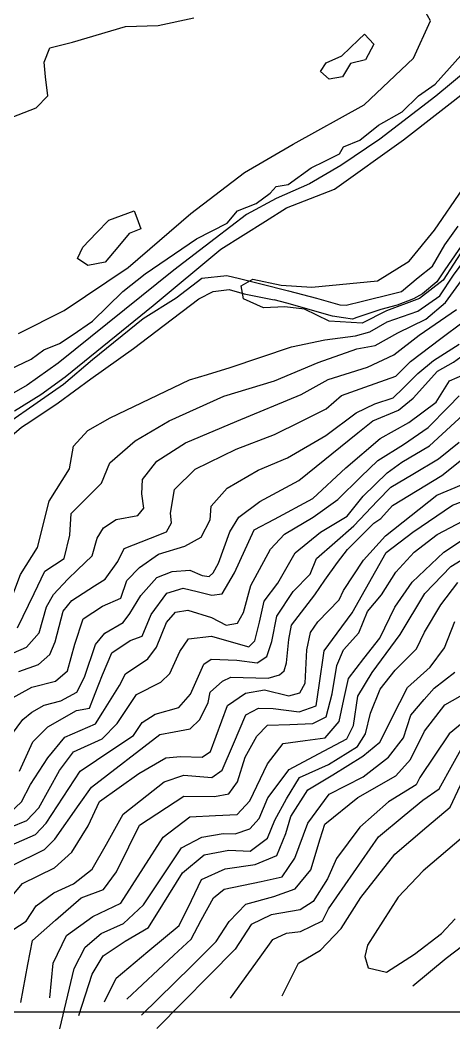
# Model space of a CAD drawing. Header units: inches. Extents: x -0.4 to 16.9, y -0.4 to 9.4.
# Drawn here: x 10.12 to 12.76, y -0.1 to 6.05 of the extents above; entities that cross this region are included whole.
import ezdxf

# ---------------------------------------------------------------- set-up
doc = ezdxf.new("R2010")
doc.units = ezdxf.units.IN
doc.header["$MEASUREMENT"] = 0
for name, color, linetype in [('road', 2, 'Continuous'), ('topo_major', 1, 'Continuous'), ('topo_minor', 250, 'Continuous'), ('water', 5, 'Continuous')]:
    doc.layers.add(name, color=color, linetype=linetype)
picture_1 = doc.add_image_def('image1.jpg', size_in_pixel=(1600, 900))
picture_2 = doc.add_image_def('image2.jpg', size_in_pixel=(1600, 900))

msp = doc.modelspace()

# ---------------------------------------------------------------- linework, layer by layer
at = {"layer": 'road'}
for p, q in [((12.8455, 5.7456), (12.6547, 5.5883)), ((12.4584, 5.3207), (12.8808, 5.6503)), ((12.6547, 5.5883), (12.3128, 5.3259)), ((12.0371, 5.0203), (12.4584, 5.3207)), ((12.3128, 5.3259), (12.0755, 5.1656)), ((12.0755, 5.1656), (11.8847, 5.0523)), ((11.8847, 5.0523), (11.6801, 4.9629)), ((11.7428, 4.9059), (12.0371, 5.0203)), ((11.6801, 4.9629), (11.5003, 4.8653)), ((11.5003, 4.8653), (11.3088, 4.719)), ((11.6145, 4.825), (11.7428, 4.9059)), ((11.3424, 4.6535), (11.6145, 4.825)), ((11.3088, 4.719), (11.0568, 4.5265)), ((10.9295, 4.3104), (11.3424, 4.6535)), ((11.0568, 4.5265), (10.3489, 3.9579)), ((10.3936, 3.8747), (10.9295, 4.3104)), ((10.3489, 3.9579), (10.1602, 3.8244)), ((10.1602, 3.8244), (9.9752, 3.7198)), ((10.2434, 3.7668), (10.3936, 3.8747)), ((10.084, 3.6677), (10.2434, 3.7668))]:
    msp.add_line(p, q, dxfattribs=at)
at = {"layer": 'topo_major'}
for points in [[(10.0108, 3.9001), (10.1854, 3.9841), (10.2631, 4.0404), (10.359, 4.0784), (10.4351, 4.1301), (10.5602, 4.2152), (10.7438, 4.3956), (10.8804, 4.5035), (11.1935, 4.7173), (11.3818, 4.8137), (11.4446, 4.8872), (11.5579, 4.9331), (11.643, 4.9958), (11.6808, 5.0366), (11.7533, 5.0492), (11.8946, 5.1506), (11.9784, 5.1915), (12.0679, 5.2352), (12.0904, 5.2793), (12.1908, 5.3198), (12.3054, 5.4097), (12.4493, 5.4916), (12.5498, 5.589), (12.6502, 5.6608), (12.8598, 5.8951)], [(10.0453, 2.4703), (10.1209, 2.6702), (10.2235, 2.8347), (10.2943, 3.1179), (10.4185, 3.3148), (10.4443, 3.4518), (10.5305, 3.5475), (10.6663, 3.6254), (11.1507, 3.8578), (11.2612, 3.8907), (11.3994, 3.9318), (11.775, 4.0589), (11.9774, 4.102), (12.1646, 4.1249), (12.2526, 4.1507), (12.3571, 4.2117), (12.5457, 4.2754), (12.6787, 4.369), (12.7628, 4.4964), (12.9235, 4.7126)], [(10.0366, 1.6536), (10.1333, 1.7859), (10.1888, 1.8309), (10.2635, 1.8719), (10.3662, 1.899), (10.463, 1.9522), (10.5116, 2.0439), (10.5778, 2.242), (10.6351, 2.3124), (10.7467, 2.3762), (10.7881, 2.4316), (10.8554, 2.5407), (10.9526, 2.6519), (11.0457, 2.6882), (11.1529, 2.6971), (11.2292, 2.6628), (11.2719, 2.6575), (11.2967, 2.6805), (11.3275, 2.7385), (11.3979, 2.9301), (11.4523, 3.0197), (11.5805, 3.1155), (11.8186, 3.2428), (12.1796, 3.5343), (12.2702, 3.6075), (12.4279, 3.6728), (12.5163, 3.7459), (12.6643, 3.9092), (12.7622, 3.9642), (12.8743, 4.047)], [(10.0656, 0.8928), (10.2673, 0.9926), (10.3295, 1.0557), (10.4786, 1.2666), (10.5537, 1.3728), (10.97, 1.6938), (11.0586, 1.7102), (11.156, 1.7283), (11.2142, 1.7845), (11.2659, 1.8898), (11.2772, 1.9529), (11.3527, 2.019), (11.4034, 2.044), (11.6325, 2.0375), (11.7001, 2.0579), (11.7294, 2.082), (11.743, 2.1308), (11.7574, 2.273), (11.775, 2.3597), (11.9159, 2.5464), (11.9783, 2.6349), (12.0543, 2.7424), (12.1164, 2.8216), (12.2771, 2.9838), (12.3191, 3.0106), (12.3907, 3.0915), (12.6924, 3.2744), (12.8618, 3.4108)], [(10.3598, -0.1017), (10.4484, 0.2665), (10.5157, 0.3957), (10.6132, 0.4789), (10.7496, 0.5409), (10.8707, 0.6547), (11.1028, 1.0024), (11.2277, 1.0683), (11.3561, 1.0897), (11.4311, 1.0879), (11.5197, 1.1188), (11.5775, 1.1814), (11.6302, 1.3068), (11.7598, 1.4796), (11.9393, 1.5755), (12.1115, 1.6676), (12.1522, 1.7492), (12.1792, 1.9279), (12.2661, 2.0714), (12.4375, 2.3027), (12.5872, 2.554), (12.7473, 2.7175), (13.0517, 2.9051)], [(12.9542, 1.8773), (12.7354, 1.6974), (12.5571, 1.4311), (12.5342, 1.3876), (12.3661, 1.2828), (12.1914, 1.1275), (12.0479, 0.9372), (11.9944, 0.8142), (11.9066, 0.6756), (11.8278, 0.6239), (11.6498, 0.5942), (11.5274, 0.5338), (11.4302, 0.3837), (10.9516, -0.1006)]]:
    msp.add_lwpolyline(points, dxfattribs=at)
at = {"layer": 'topo_minor'}
for p, q in [((12.6231, 6.0475), (12.5486, 6.1801)), ((10.9601, 6.0193), (11.1789, 6.0662)), ((12.5183, 5.8194), (12.6231, 6.0475)), ((10.4378, 5.917), (10.7615, 6.0131)), ((10.7615, 6.0131), (10.9601, 6.0193)), ((10.2984, 5.8822), (10.4378, 5.917)), ((12.0802, 5.8344), (12.1833, 5.9317)), ((12.1833, 5.9317), (12.2189, 5.9653)), ((12.2189, 5.9653), (12.2755, 5.9054)), ((10.264, 5.7951), (10.2984, 5.8822)), ((12.2755, 5.9054), (12.2262, 5.8087)), ((10.2736, 5.7057), (10.264, 5.7951)), ((11.9514, 5.7372), (11.9857, 5.7915)), ((11.9857, 5.7915), (12.0802, 5.8344)), ((12.1346, 5.7858), (12.0859, 5.7057)), ((12.2262, 5.8087), (12.1346, 5.7858)), ((12.2178, 5.5354), (12.5183, 5.8194)), ((12.0029, 5.6914), (11.9514, 5.7372)), ((10.286, 5.5889), (10.2736, 5.7057)), ((12.0859, 5.7057), (12.0029, 5.6914)), ((10.2163, 5.5168), (10.286, 5.5889)), ((10.0322, 5.4447), (10.2163, 5.5168)), ((11.7833, 5.2955), (12.2178, 5.5354)), ((11.4881, 5.1213), (11.7833, 5.2955)), ((11.1603, 4.8714), (11.4881, 5.1213)), ((12.646, 4.7694), (12.8188, 5.023)), ((10.6587, 4.8306), (10.814, 4.8882)), ((10.7781, 4.5427), (11.1603, 4.8714)), ((10.814, 4.8882), (10.8299, 4.8453)), ((10.5845, 4.754), (10.6587, 4.8306)), ((10.8299, 4.8453), (10.855, 4.7777)), ((10.5005, 4.6673), (10.5845, 4.754)), ((10.7827, 4.7508), (10.7132, 4.6673)), ((10.855, 4.7777), (10.7827, 4.7508)), ((12.4915, 4.5802), (12.646, 4.7694)), ((10.467, 4.5974), (10.5005, 4.6673)), ((10.7132, 4.6673), (10.6372, 4.5759)), ((12.8265, 4.6599), (12.6988, 4.4661)), ((10.5313, 4.5555), (10.467, 4.5974)), ((10.6372, 4.5759), (10.5313, 4.5555)), ((12.2988, 4.4606), (12.4915, 4.5802)), ((10.3866, 4.281), (10.7781, 4.5427)), ((11.4674, 4.4313), (11.538, 4.4707)), ((11.4818, 4.3517), (11.4674, 4.4313)), ((11.538, 4.4707), (11.7103, 4.4345)), ((11.7103, 4.4345), (11.8971, 4.423)), ((11.8971, 4.423), (12.2988, 4.4606)), ((12.6988, 4.4661), (12.5562, 4.3536)), ((12.713, 4.3284), (12.8112, 4.4641)), ((11.6039, 4.2968), (11.4818, 4.3517)), ((12.5562, 4.3536), (12.3535, 4.2778)), ((12.5947, 4.2265), (12.713, 4.3284)), ((10.107, 4.1402), (10.3866, 4.281)), ((11.7334, 4.303), (11.6039, 4.2968)), ((11.8535, 4.2875), (11.7334, 4.303)), ((12.0036, 4.2151), (11.8535, 4.2875)), ((12.3535, 4.2778), (12.2063, 4.2023)), ((12.5537, 4.129), (12.7815, 4.2856)), ((12.2063, 4.2023), (12.0036, 4.2151)), ((12.4223, 4.1438), (12.5947, 4.2265)), ((12.6862, 4.1093), (12.821, 4.2109)), ((12.2856, 4.0657), (12.4223, 4.1438)), ((12.3983, 4.0104), (12.5537, 4.129)), ((12.1729, 4.0462), (12.2856, 4.0657)), ((12.5012, 3.9698), (12.6862, 4.1093)), ((12.6409, 3.9741), (12.798, 4.0751)), ((11.9364, 3.9619), (12.1729, 4.0462)), ((12.2377, 3.9336), (12.3983, 4.0104)), ((11.6704, 3.8519), (11.9364, 3.9619)), ((12.4118, 3.8803), (12.5012, 3.9698)), ((12.5453, 3.8955), (12.6409, 3.9741)), ((11.9985, 3.8586), (12.2377, 3.9336)), ((12.2211, 3.8125), (12.4118, 3.8803)), ((12.4551, 3.8069), (12.5453, 3.8955)), ((12.7388, 3.8511), (12.8783, 3.9125)), ((11.3619, 3.758), (11.6704, 3.8519)), ((11.8328, 3.7687), (11.9985, 3.8586)), ((12.656, 3.7211), (12.7388, 3.8511)), ((11.027, 3.6075), (11.3619, 3.758)), ((11.4402, 3.6043), (11.8328, 3.7687)), ((11.9848, 3.6797), (12.0787, 3.7619)), ((12.0787, 3.7619), (12.2211, 3.8125)), ((12.3949, 3.7477), (12.4551, 3.8069)), ((12.7316, 3.6919), (12.7976, 3.7589)), ((12.1682, 3.6556), (12.2822, 3.7098)), ((12.2822, 3.7098), (12.3949, 3.7477)), ((12.4897, 3.5964), (12.656, 3.7211)), ((12.6082, 3.5663), (12.7316, 3.6919)), ((11.8308, 3.6034), (11.9848, 3.6797)), ((11.9839, 3.5179), (12.1682, 3.6556)), ((12.6168, 3.4547), (12.8489, 3.6679)), ((10.8198, 3.485), (11.027, 3.6075)), ((11.128, 3.4736), (11.4402, 3.6043)), ((11.6697, 3.5229), (11.8308, 3.6034)), ((12.3156, 3.499), (12.4897, 3.5964)), ((11.4361, 3.435), (11.6697, 3.5229)), ((11.7503, 3.3809), (11.9839, 3.5179)), ((12.4577, 3.4633), (12.6082, 3.5663)), ((10.6652, 3.3509), (10.8198, 3.485)), ((10.953, 3.3617), (11.128, 3.4736)), ((12.105, 3.3197), (12.3156, 3.499)), ((12.3014, 3.3642), (12.4577, 3.4633)), ((12.4481, 3.3543), (12.6168, 3.4547)), ((12.6721, 3.3743), (12.7976, 3.4773)), ((11.1859, 3.3116), (11.4361, 3.435)), ((10.6141, 3.227), (10.6652, 3.3509)), ((10.8649, 3.2488), (10.953, 3.3617)), ((11.5712, 3.3069), (11.7503, 3.3809)), ((12.198, 3.2647), (12.3014, 3.3642)), ((12.3584, 3.2901), (12.4481, 3.3543)), ((12.5141, 3.2812), (12.6721, 3.3743)), ((11.0591, 3.1883), (11.1859, 3.3116)), ((11.3819, 3.1972), (11.5712, 3.3069)), ((11.9052, 3.1339), (12.105, 3.3197)), ((12.056, 3.1267), (12.198, 3.2647)), ((12.2117, 3.148), (12.3584, 3.2901)), ((12.3801, 3.2031), (12.5141, 3.2812)), ((10.5105, 3.1235), (10.6141, 3.227)), ((10.8606, 3.1608), (10.8649, 3.2488)), ((12.2991, 3.1182), (12.3801, 3.2031)), ((12.6609, 3.1545), (12.8107, 3.2162)), ((10.8728, 3.075), (10.8606, 3.1608)), ((11.0363, 3.0432), (11.0591, 3.1883)), ((11.2833, 3.0863), (11.3819, 3.1972)), ((12.1136, 3.0265), (12.2117, 3.148)), ((12.347, 2.9052), (12.6609, 3.1545)), ((12.7576, 3.0921), (12.9011, 3.1478)), ((10.4288, 3.0419), (10.5105, 3.1235)), ((11.2771, 3.0027), (11.2833, 3.0863)), ((11.6702, 3.0081), (11.9052, 3.1339)), ((11.9058, 3.0194), (12.056, 3.1267)), ((12.1553, 2.9659), (12.2991, 3.1182)), ((12.5154, 2.9277), (12.7576, 3.0921)), ((10.4204, 2.9095), (10.4288, 3.0419)), ((10.7046, 3.0057), (10.837, 3.0306)), ((10.837, 3.0306), (10.8728, 3.075)), ((11.0425, 2.9847), (11.0363, 3.0432)), ((11.7305, 2.9152), (11.9058, 3.0194)), ((11.9515, 2.9285), (12.1136, 3.0265)), ((10.5884, 2.891), (10.6265, 2.9536)), ((10.6265, 2.9536), (10.7046, 3.0057)), ((11.0117, 2.9297), (11.0425, 2.9847)), ((11.2217, 2.8982), (11.2771, 3.0027)), ((11.5468, 2.9421), (11.6702, 3.0081)), ((12.0389, 2.8646), (12.1553, 2.9659)), ((10.3856, 2.7675), (10.4204, 2.9095)), ((10.913, 2.8913), (11.0117, 2.9297)), ((11.1233, 2.8429), (11.2217, 2.8982)), ((11.4255, 2.6791), (11.5468, 2.9421)), ((11.6468, 2.8246), (11.7305, 2.9152)), ((11.7958, 2.8027), (11.9515, 2.9285)), ((12.2138, 2.757), (12.347, 2.9052)), ((12.3524, 2.8031), (12.5154, 2.9277)), ((10.5581, 2.7838), (10.5884, 2.891)), ((10.7528, 2.8291), (10.913, 2.8913)), ((10.9619, 2.7937), (11.1233, 2.8429)), ((11.9267, 2.7669), (12.0389, 2.8646)), ((10.4683, 2.6985), (10.5581, 2.7838)), ((10.7149, 2.7492), (10.7528, 2.8291)), ((10.8467, 2.7125), (10.9619, 2.7937)), ((11.5249, 2.6033), (11.6468, 2.8246)), ((11.6909, 2.6168), (11.7958, 2.8027)), ((12.2259, 2.5793), (12.3524, 2.8031)), ((10.2691, 2.6893), (10.3856, 2.7675)), ((10.637, 2.6417), (10.7149, 2.7492)), ((10.77, 2.6328), (10.8467, 2.7125)), ((11.8887, 2.672), (11.9267, 2.7669)), ((12.091, 2.573), (12.2138, 2.757)), ((10.2028, 2.553), (10.2691, 2.6893)), ((10.4087, 2.642), (10.4683, 2.6985)), ((11.3508, 2.5518), (11.4255, 2.6791)), ((11.7849, 2.5657), (11.8887, 2.672)), ((10.3208, 2.5473), (10.4087, 2.642)), ((10.4324, 2.5112), (10.5725, 2.6011)), ((10.5725, 2.6011), (10.637, 2.6417)), ((10.7317, 2.5255), (10.77, 2.6328)), ((11.0135, 2.5567), (11.1121, 2.5855)), ((11.1121, 2.5855), (11.1985, 2.565)), ((11.4806, 2.4374), (11.5249, 2.6033)), ((11.6079, 2.5064), (11.6909, 2.6168)), ((10.1012, 2.3442), (10.2028, 2.553)), ((10.2794, 2.4732), (10.3208, 2.5473)), ((10.6212, 2.4764), (10.7317, 2.5255)), ((10.9171, 2.4254), (11.0135, 2.5567)), ((11.1985, 2.565), (11.2886, 2.5436)), ((11.2886, 2.5436), (11.3508, 2.5518)), ((11.6842, 2.4147), (11.7849, 2.5657)), ((12.0655, 2.5148), (12.091, 2.573)), ((12.1442, 2.4349), (12.2259, 2.5793)), ((10.2346, 2.3147), (10.2794, 2.4732)), ((10.3803, 2.4458), (10.4324, 2.5112)), ((10.5031, 2.3998), (10.6212, 2.4764)), ((11.5778, 2.3787), (11.6079, 2.5064)), ((11.9356, 2.381), (12.0655, 2.5148)), ((10.3309, 2.2595), (10.3803, 2.4458)), ((10.4525, 2.2441), (10.5031, 2.3998)), ((10.863, 2.2925), (10.9171, 2.4254)), ((11.0108, 2.3771), (11.0668, 2.4401)), ((11.0668, 2.4401), (11.1407, 2.4522)), ((11.1407, 2.4522), (11.2867, 2.4079)), ((11.2867, 2.4079), (11.3745, 2.3601)), ((11.4441, 2.3723), (11.4806, 2.4374)), ((11.6534, 2.2601), (11.6842, 2.4147)), ((12.0524, 2.3111), (12.1442, 2.4349)), ((10.9502, 2.2256), (11.0108, 2.3771)), ((11.3745, 2.3601), (11.4441, 2.3723)), ((11.5512, 2.2657), (11.5778, 2.3787)), ((11.8894, 2.3156), (11.9356, 2.381)), ((10.1569, 2.2263), (10.2346, 2.3147)), ((10.7885, 2.2677), (10.863, 2.2925)), ((11.0927, 2.2002), (11.145, 2.2774)), ((11.145, 2.2774), (11.2863, 2.2936)), ((11.2863, 2.2936), (11.4487, 2.2471)), ((11.8674, 2.2092), (11.8894, 2.3156)), ((11.9728, 2.2038), (12.0524, 2.3111)), ((10.0311, 2.1717), (10.1569, 2.2263)), ((10.299, 2.1817), (10.3309, 2.2595)), ((10.4065, 2.082), (10.4525, 2.2441)), ((10.6775, 2.1918), (10.7885, 2.2677)), ((10.8965, 2.1555), (10.9502, 2.2256)), ((11.4487, 2.2471), (11.5126, 2.2287)), ((11.5126, 2.2287), (11.5512, 2.2657)), ((11.6244, 2.1702), (11.6534, 2.2601)), ((10.2289, 2.1199), (10.299, 2.1817)), ((10.621, 2.0582), (10.6775, 2.1918)), ((10.7613, 2.0629), (10.8965, 2.1555)), ((11.0321, 2.0658), (11.0927, 2.2002)), ((11.2393, 2.1222), (11.2844, 2.154)), ((11.2844, 2.154), (11.4406, 2.1477)), ((11.5641, 2.1318), (11.6244, 2.1702)), ((11.857, 2.0062), (11.8674, 2.2092)), ((11.942, 1.9918), (11.9728, 2.2038)), ((10.1089, 2.0785), (10.2289, 2.1199)), ((11.1566, 1.9396), (11.2393, 2.1222)), ((11.4406, 2.1477), (11.5641, 2.1318)), ((10.3346, 2.0193), (10.4065, 2.082)), ((10.576, 1.9441), (10.621, 2.0582)), ((10.7249, 1.9917), (10.7613, 2.0629)), ((10.9771, 2.0126), (11.0321, 2.0658)), ((10.0337, 1.8967), (10.1892, 1.9825)), ((10.1892, 1.9825), (10.3346, 2.0193)), ((10.6227, 1.829), (10.7249, 1.9917)), ((10.8277, 1.9386), (10.9771, 2.0126)), ((11.8245, 1.947), (11.857, 2.0062)), ((11.924, 1.8678), (11.942, 1.9918)), ((10.5405, 1.8539), (10.576, 1.9441)), ((10.71, 1.7603), (10.8277, 1.9386)), ((11.0857, 1.8589), (11.1566, 1.9396)), ((11.3843, 1.8701), (11.4933, 1.9458)), ((11.4933, 1.9458), (11.6084, 1.9654)), ((11.6084, 1.9654), (11.7585, 1.929)), ((11.7585, 1.929), (11.8245, 1.947)), ((10.4608, 1.841), (10.5405, 1.8539)), ((10.9414, 1.8179), (11.0857, 1.8589)), ((11.2794, 1.589), (11.3843, 1.8701)), ((11.4954, 1.8127), (11.5731, 1.8542)), ((11.5731, 1.8542), (11.6621, 1.853)), ((11.6621, 1.853), (11.8214, 1.832)), ((11.8214, 1.832), (11.924, 1.8678)), ((10.2864, 1.7411), (10.4608, 1.841)), ((10.5786, 1.7587), (10.6227, 1.829)), ((10.8633, 1.7659), (10.9414, 1.8179)), ((11.4202, 1.6366), (11.4954, 1.8127)), ((10.1946, 1.6495), (10.2864, 1.7411)), ((10.3908, 1.6773), (10.5786, 1.7587)), ((10.6175, 1.6665), (10.71, 1.7603)), ((10.8095, 1.6873), (10.8633, 1.7659)), ((10.2859, 1.5504), (10.3908, 1.6773)), ((10.4431, 1.5879), (10.6175, 1.6665)), ((10.6834, 1.6035), (10.8095, 1.6873)), ((10.1133, 1.4697), (10.1946, 1.6495)), ((10.4836, 1.4709), (10.6834, 1.6035)), ((11.3514, 1.4756), (11.4202, 1.6366)), ((10.1804, 1.3896), (10.2859, 1.5504)), ((10.3573, 1.4746), (10.4431, 1.5879)), ((10.8422, 1.4557), (11.0068, 1.5519)), ((11.0068, 1.5519), (11.097, 1.5588)), ((11.097, 1.5588), (11.2285, 1.556)), ((11.2285, 1.556), (11.2794, 1.589)), ((10.232, 1.2466), (10.3573, 1.4746)), ((10.2775, 1.1532), (10.4836, 1.4709)), ((10.6027, 1.2848), (10.8422, 1.4557)), ((10.9975, 1.4048), (11.1174, 1.4461)), ((11.1174, 1.4461), (11.2885, 1.4304)), ((11.2885, 1.4304), (11.3514, 1.4756)), ((10.1262, 1.2837), (10.1804, 1.3896)), ((10.7476, 1.208), (10.9975, 1.4048)), ((10.0538, 1.2131), (10.1262, 1.2837)), ((10.1594, 1.169), (10.232, 1.2466)), ((10.534, 1.1362), (10.6027, 1.2848)), ((10.6441, 1.0246), (10.7476, 1.208)), ((10.0598, 1.1274), (10.1594, 1.169)), ((10.2117, 1.0844), (10.2775, 1.1532)), ((10.4338, 0.9751), (10.534, 1.1362)), ((9.9759, 0.9803), (10.2117, 1.0844)), ((10.5578, 0.8718), (10.6441, 1.0246)), ((10.3275, 0.88), (10.4338, 0.9751)), ((10.1312, 0.7854), (10.3275, 0.88)), ((10.4429, 0.7818), (10.5578, 0.8718)), ((10.057, 0.6958), (10.1312, 0.7854)), ((10.3238, 0.7272), (10.4429, 0.7818)), ((10.2163, 0.6491), (10.3238, 0.7272)), ((10.1539, 0.5555), (10.2163, 0.6491)), ((10.0738, 0.5028), (10.1539, 0.5555))]:
    msp.add_line(p, q, dxfattribs=at)
for points in [[(10.1217, 0.0581), (10.1653, 0.2906), (10.1929, 0.4373), (10.3336, 0.5604), (10.4905, 0.6976), (10.6265, 0.7472), (10.7054, 0.8551), (10.7811, 1.0084), (10.8462, 1.1403), (11.1163, 1.3184), (11.3037, 1.3163), (11.391, 1.3317), (11.4446, 1.4048), (11.4916, 1.5549), (11.5615, 1.6828), (11.6284, 1.7496), (11.7647, 1.7549), (11.9032, 1.7602), (11.985, 1.802), (12.0226, 1.9419), (12.0502, 2.1152), (12.0923, 2.211), (12.1853, 2.3147), (12.238, 2.4438), (12.3237, 2.5466), (12.4108, 2.6849), (12.5232, 2.8065), (12.6635, 2.9136), (12.8222, 2.9969)], [(10.2989, 0.0881), (10.3191, 0.2979), (10.3999, 0.4674), (10.5614, 0.5844), (10.7331, 0.6651), (10.8703, 0.8798), (10.9906, 1.0681), (11.1536, 1.1912), (11.3094, 1.1993), (11.4425, 1.2062), (11.5199, 1.2883), (11.6279, 1.5146), (11.7233, 1.6382), (11.8571, 1.6564), (11.9796, 1.6731), (12.0655, 1.7728), (12.094, 1.907), (12.1212, 2.0352), (12.2161, 2.1571), (12.3134, 2.2821), (12.4053, 2.4701), (12.5113, 2.6219), (12.7028, 2.8061), (12.9689, 2.9799)], [(10.4758, -0.0208), (10.5573, 0.232), (10.6254, 0.3438), (10.7593, 0.4338), (10.9019, 0.5169), (10.9897, 0.6558), (11.1092, 0.8491), (11.2411, 0.9602), (11.3914, 0.9871), (11.5222, 0.981), (11.6278, 1.062), (11.6719, 1.171), (11.7429, 1.3019), (11.8224, 1.4318), (11.9991, 1.5116), (12.1771, 1.6195), (12.2263, 1.6986), (12.2558, 1.8244), (12.3148, 1.9698), (12.4073, 2.0858), (12.5376, 2.2159), (12.5849, 2.3184), (12.6854, 2.4839), (12.7883, 2.6205)], [(10.6327, 0.0625), (10.7037, 0.2067), (10.8978, 0.3691), (11.0876, 0.5281), (11.1637, 0.6802), (11.225, 0.8089), (11.3688, 0.8751), (11.5524, 0.8997), (11.6849, 0.9565), (11.7398, 1.0907), (11.77, 1.1925), (11.8744, 1.3555), (12.0261, 1.4484), (12.2099, 1.5609), (12.3125, 1.6474), (12.4348, 1.8887), (12.4816, 1.9812), (12.6211, 2.1053), (12.7086, 2.2231), (12.7713, 2.3827)], [(10.77, 0.0792), (11.0553, 0.3466), (11.1614, 0.4459), (11.2236, 0.5602), (11.2988, 0.6983), (11.3633, 0.7494), (11.5879, 0.7978), (11.7171, 0.8256), (11.7948, 0.9399), (11.8733, 1.1524), (12.003, 1.33), (12.2114, 1.4363), (12.3654, 1.5547), (12.4572, 1.673), (12.5016, 1.8121), (12.5845, 1.9068), (12.6455, 1.9764), (12.7712, 2.0748)], [(10.8581, -0.0193), (11.1628, 0.2815), (11.3143, 0.4311), (11.394, 0.5537), (11.4962, 0.6594), (11.6667, 0.7049), (11.796, 0.7521), (11.8916, 0.8679), (11.9497, 1.0565), (11.9775, 1.1466), (12.1792, 1.3088), (12.4102, 1.4422), (12.5009, 1.5418), (12.5849, 1.713), (12.7097, 1.8738), (12.8507, 1.9533)], [(11.4026, 0.0849), (11.5829, 0.3353), (11.6605, 0.4431), (11.7441, 0.481), (11.8287, 0.4913), (11.9634, 0.5569), (11.9996, 0.6311), (12.1015, 0.7759), (12.3052, 1.0701), (12.4626, 1.1998), (12.5759, 1.2931), (12.6745, 1.3631), (12.7592, 1.5118), (12.8429, 1.6628)], [(11.7166, 0.0987), (11.8168, 0.299), (11.9504, 0.3785), (12.0763, 0.5095), (12.1971, 0.6995), (12.404, 0.9628), (12.6002, 1.1304), (12.7417, 1.2513), (12.8527, 1.4848)], [(12.824, 1.0717), (12.5772, 0.863), (12.4253, 0.7018), (12.2378, 0.4077), (12.2212, 0.3389), (12.2425, 0.2701), (12.3541, 0.2441), (12.525, 0.3531), (12.6887, 0.4805), (12.7719, 0.5685)], [(12.9224, 0.4828), (12.7186, 0.3272), (12.5144, 0.158)]]:
    msp.add_lwpolyline(points, dxfattribs=at)
at = {"layer": 'water'}
for p, q in [((12.7093, 4.6813), (12.7903, 4.7936)), ((12.8917, 4.791), (12.7105, 4.5275)), ((12.6336, 4.5515), (12.7093, 4.6813)), ((11.2265, 4.4775), (11.3797, 4.4944)), ((11.3797, 4.4944), (11.457, 4.4751)), ((12.5471, 4.4818), (12.6336, 4.5515)), ((12.7105, 4.5275), (12.6608, 4.4552)), ((11.07, 4.3569), (11.2265, 4.4775)), ((11.457, 4.4751), (11.5861, 4.4423)), ((11.5861, 4.4423), (11.7559, 4.3991)), ((12.4445, 4.3955), (12.5471, 4.4818)), ((12.6608, 4.4552), (12.5737, 4.3809)), ((11.2086, 4.3521), (11.2954, 4.3969)), ((11.2954, 4.3969), (11.3929, 4.4086)), ((11.3929, 4.4086), (11.4855, 4.3823)), ((11.4855, 4.3823), (11.6688, 4.3443)), ((11.7559, 4.3991), (11.9272, 4.3556)), ((12.2068, 4.3369), (12.3963, 4.3836)), ((12.3963, 4.3836), (12.4445, 4.3955)), ((12.5737, 4.3809), (12.5179, 4.352)), ((10.8677, 4.2305), (11.07, 4.3569)), ((10.9965, 4.191), (11.2086, 4.3521)), ((11.746, 4.3242), (11.6688, 4.3443)), ((12.0242, 4.2464), (11.746, 4.3242)), ((11.9272, 4.3556), (12.068, 4.315)), ((12.068, 4.315), (12.107, 4.3122)), ((12.107, 4.3122), (12.2068, 4.3369)), ((12.4194, 4.3136), (12.3184, 4.2859)), ((12.5179, 4.352), (12.4194, 4.3136)), ((12.0919, 4.2356), (12.0242, 4.2464)), ((12.3184, 4.2859), (12.1736, 4.2365)), ((10.5587, 3.9819), (10.8677, 4.2305)), ((10.8096, 4.0475), (10.9965, 4.191)), ((12.1454, 4.227), (12.0919, 4.2356)), ((12.1736, 4.2365), (12.1454, 4.227)), ((10.5483, 3.8626), (10.8096, 4.0475)), ((10.383, 3.8299), (10.5587, 3.9819)), ((10.2215, 3.7183), (10.383, 3.8299)), ((10.35, 3.7173), (10.5483, 3.8626)), ((10.0411, 3.5936), (10.2215, 3.7183)), ((10.1826, 3.6053), (10.35, 3.7173)), ((10.1266, 3.5685), (10.1826, 3.6053)), ((10.067, 3.5174), (10.1266, 3.5685))]:
    msp.add_line(p, q, dxfattribs=at)

# ---------------------------------------------------------------- pictures from other files: only their frames are drawn
image = msp.add_image(picture_1, insert=(0, 0), size_in_units=(16.6667, 9.375))
image.dxf.flags = 7
at = {"layer": 'road'}
image = msp.add_image(picture_2, insert=(0, 0), size_in_units=(16.6667, 9.375), dxfattribs=at)
image.dxf.flags = 7

doc.saveas('drawing.dxf')
